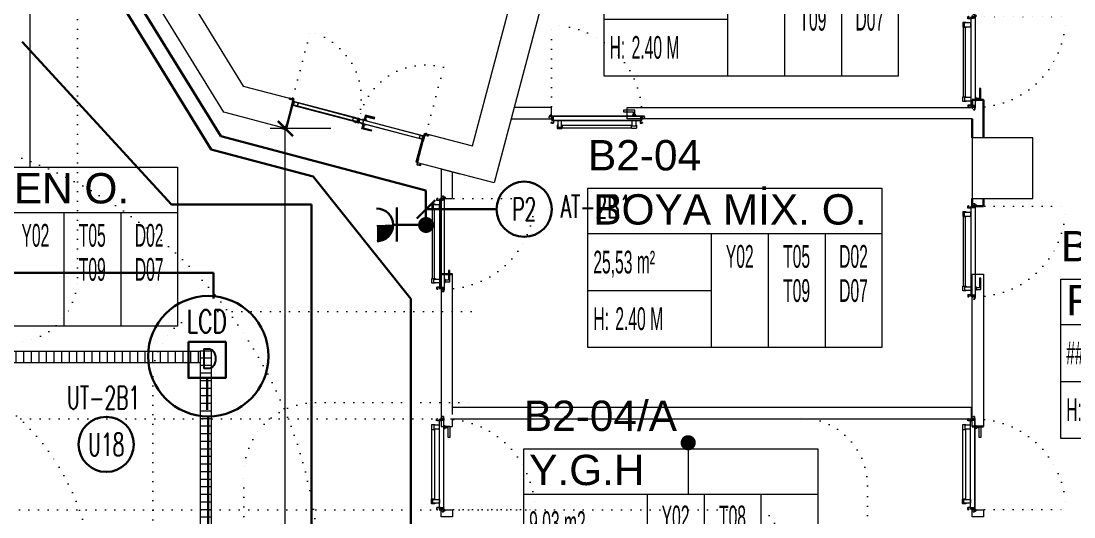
# Model space of a CAD drawing. Header units: metres. Extents: x -13194 to 152406, y -14653 to 29421.
# Drawn here: x 3106 to 4494, y 6470 to 7124 of the extents above; entities that cross this region are included whole.
import ezdxf
from ezdxf.enums import TextEntityAlignment as Align

# ---------------------------------------------------------------- set-up
doc = ezdxf.new("R2010")
doc.units = ezdxf.units.M
doc.header["$LTSCALE"] = 100
doc.header["$MEASUREMENT"] = 0
doc.linetypes.add('DOT2', pattern=[0.125, 0, -0.125])
doc.linetypes.add('HIDDEN', pattern=[0.375, 0.25, -0.125])
doc.layers.get('0').update_dxf_attribs({"color": 9, "lineweight": 9})
for name, color, linetype, lineweight in [('00', 9, 'Continuous', 9), ('01', 9, 'Continuous', 9), ('05S', 9, 'Continuous', 9), ('06B', 9, 'Continuous', 9), ('06C', 9, 'Continuous', 9), ('06D', 9, 'Continuous', 9), ('09', 9, 'Continuous', 9), ('10', 9, 'Continuous', 9), ('14', 9, 'Continuous', 9), ('20', 9, 'DOT2', 9), ('21_mahal200', 9, 'Continuous', 9), ('25', 9, 'Continuous', 9), ('E-DATA LCD EKRAN', 7, 'Continuous', 30), ('E-DATA PRİZİ (RJ45)', 7, 'Continuous', 30), ('E-ETANŞ PRİZ', 7, 'Continuous', 30), ('E-KABLO', 7, 'Continuous', 30), ('E-LINYE', 7, 'Continuous', 30), ('E-YAZI', 7, 'Continuous', 30)]:
    doc.layers.add(name, color=color, linetype=linetype, lineweight=lineweight)
doc.styles.add('Arial', font='arial.ttf', dxfattribs={"height": 2.5})
doc.styles.add('E-YAZI', font='txttw.shx')
doc.styles.add('MuuM_TEXT-STANDART', font='ARIALN.TTF')
doc.dimstyles.new('MuuM_DIM200', dxfattribs={"dimscale": 20, "dimtxt": 2, "dimasz": 1, "dimexe": 1, "dimexo": 1, "dimgap": 1, "dimtad": 1, "dimdec": 1, "dimrnd": 0.5, "dimdsep": 46, "dimtxsty": 'MuuM_TEXT-STANDART', "dimblk": 'ARCHTICK', "dimcen": 0, "dimdle": 0.15, "dimclrd": 256, "dimclre": 256, "dimclrt": 256, "dimadec": 0, "dimazin": 0, "dimtfac": 5, "dimtdec": 1, "dimtix": 1, "dimtmove": 2, "dimatfit": 3, "dimldrblk": 'DOT', "dimfxl": 3, "dimfxlon": 1, "dimtolj": 1, "dimlwd": -1, "dimlwe": -1, "dimarcsym": 0})

# ---------------------------------------------------------------- blocks, each defined once
blk = doc.blocks.new('100_ETANŞ PRİZ')
at = {"layer": 'E-ETANŞ PRİZ', "color": 4}
for p, q in [((0, 2.4), (0, 0)), ((-1.223, 2.136), (1.279, 2.136))]:
    blk.add_line(p, q, dxfattribs=at)
at = {"layer": 'E-ETANŞ PRİZ', "color": 4, "const_width": 1.2}
blk.add_lwpolyline([(0.01, 3, -0.414214), (-0.6, 3.59)], format="xyb", dxfattribs=at)
at = {"layer": 'E-ETANŞ PRİZ', "color": 4}
blk.add_arc((0, 3.6), 1.2, 180.75513, 0.75513, dxfattribs=at)
blk = doc.blocks.new('E-DATA LCD EKRAN')
at = {"layer": 'E-DATA PRİZİ (RJ45)', "color": 1}
blk.add_line((0, 0), (0, 42), dxfattribs=at)
blk.add_lwpolyline([(-24.6, 89.6), (24.6, 89.6), (24.6, 42), (-24.6, 42)], close=True, dxfattribs=at)
blk.add_circle((1.6, 70.7), 79.4, dxfattribs=at)
at = {"layer": 'E-DATA PRİZİ (RJ45)', "color": 1, "style": 'E-YAZI'}
blk.add_text('D', height=25.6, dxfattribs=at).set_placement((-8.8, 54.6))
at = {"layer": 'E-YAZI', "color": 1, "style": 'E-YAZI', "width": 0.7}
blk.add_text('LCD', height=30, dxfattribs=at).set_placement((-27, 101.6))
blk = doc.blocks.new('p-kolon_80x80')
blk.add_lwpolyline([(-40, -40), (40, -40), (40, 40), (-40, 40)], close=True)
blk = doc.blocks.new('2.bod.sitatik')
at = {"layer": '01'}
for points in [[(2911.6, -800.5), (3399.2, -1591.8), (3464.9, -1609), (3454.7, -1647.6), (3373.6, -1626.4), (2877.6, -821.5), (2911.6, -800.5)], [(3639.1, -1654.5), (3701.4, -1670.8), (3819, -1227.3), (3857.7, -1237.5), (3729.8, -1719.6), (3628.8, -1693.2)]]:
    blk.add_lwpolyline(points, close=True, dxfattribs=at)
blk.add_blockref('p-kolon_80x80', (4400, -1700), dxfattribs=at)
blk = doc.blocks.new('_ArchTick')
at = {"color": 0, "linetype": 'ByBlock', "const_width": 0.15}
blk.add_lwpolyline([(-0.5, -0.5), (0.5, 0.5)], dxfattribs=at)
blk = doc.blocks.new('*D441')
at = {"layer": '25', "transparency": 16777216}
for p, q in [((3454.6, -28498.8), (3454.6, -26325.7)), ((3514.6, -26328.7), (3434.6, -26328.7)), ((3514.6, -28495.8), (3434.6, -28495.8))]:
    blk.add_line(p, q, dxfattribs=at)
at = {"layer": '25', "transparency": 16777216, "xscale": 20, "yscale": 20, "zscale": 20}
for p, rotation in [((3454.6, -26328.7), 90), ((3454.6, -28495.8), 270)]:
    blk.add_blockref('_ArchTick', p, dxfattribs=dict(at, rotation=rotation))
at = {"layer": '25', "transparency": 16777216, "insert": (3414.2, -27412.2), "char_height": 40, "attachment_point": 5, "rotation": 90, "style": 'MuuM_TEXT-STANDART'}
blk.add_mtext('\\A1;2167', dxfattribs=at)
blk = doc.blocks.new('_Dot')
at = {"color": 0, "linetype": 'ByBlock', "lineweight": -2}
blk.add_line((-0.5, 0), (-1, 0), dxfattribs=at)
at = {"color": 0, "linetype": 'ByBlock', "const_width": 0.5}
blk.add_lwpolyline([(-0.25, 0, 1), (0.25, 0, 1)], format="xyb", close=True, dxfattribs=at)
blk = doc.blocks.new('prf-scr2')
at = {"linetype": 'DOT2', "ltscale": 10}
blk.add_line((0, 0.2), (0, -1.1), dxfattribs=at)
for p, q in [((-0.1, -0.2), (0.1, -0.3)), ((0.1, -0.2), (-0.1, -0.2)), ((0.1, -0.3), (-0.1, -0.3)), ((-0.1, -0.3), (0.1, -0.4)), ((0.1, -0.4), (-0.1, -0.4)), ((0.1, -0.5), (-0.1, -0.4)), ((-0.1, -0.4), (0.1, -0.4)), ((0.1, -0.6), (-0.1, -0.5)), ((-0.1, -0.5), (0.1, -0.5)), ((-0.1, -0.6), (0.1, -0.7)), ((0.1, -0.6), (-0.1, -0.6)), ((-0.1, -0.6), (0.1, -0.6)), ((-0.1, -0.7), (0.1, -0.8)), ((0.1, -0.7), (-0.1, -0.7)), ((-0.1, -0.8), (0.1, -0.8)), ((0.1, -0.8), (-0.1, -0.8)), ((0.1, -0.2), (0, -0.1)), ((0, -0.2), (0.1, -0.2))]:
    blk.add_line(p, q)
blk.add_lwpolyline([(0.2, 0), (-0.2, 0), (-0.2, 0), (-0.1, -0.1), (0.1, -0.1), (0.2, 0), (0.2, 0)], close=True)
for points in [[(0.2, 0), (-0.2, 0)], [(-0.1, -0.1), (-0.1, -0.2), (-0.1, -0.2), (-0.1, -0.2), (-0.1, -0.2), (-0.1, -0.3), (-0.1, -0.3), (-0.1, -0.3), (-0.1, -0.3), (-0.1, -0.4), (-0.1, -0.4), (-0.1, -0.4), (-0.1, -0.4), (-0.1, -0.4), (-0.1, -0.5), (-0.1, -0.5), (-0.1, -0.5), (-0.1, -0.5), (-0.1, -0.5), (-0.1, -0.5), (-0.1, -0.6), (-0.1, -0.6), (-0.1, -0.6), (-0.1, -0.6), (-0.1, -0.6), (-0.1, -0.7), (-0.1, -0.7), (-0.1, -0.7), (-0.1, -0.7), (-0.1, -0.7), (-0.1, -0.8), (-0.1, -0.8), (-0.1, -0.8), (-0.1, -0.8), (0, -0.9), (0, -0.9), (0, -0.9), (0.1, -0.8), (0.1, -0.8), (0.1, -0.7), (0.1, -0.7), (0.1, -0.7), (0.1, -0.7), (0.1, -0.7), (0.1, -0.7), (0.1, -0.6), (0.1, -0.6), (0.1, -0.6), (0.1, -0.6), (0.1, -0.6), (0.1, -0.5), (0.1, -0.5), (0.1, -0.5), (0.1, -0.5), (0.1, -0.4), (0.1, -0.4), (0.1, -0.4), (0.1, -0.4), (0.1, -0.4), (0.1, -0.3), (0.1, -0.3), (0.1, -0.3), (0.1, -0.3), (0.1, -0.3), (0.1, -0.3), (0.1, -0.2), (0.1, -0.2), (0.1, -0.2), (0.1, -0.2), (0.1, -0.2), (0.1, -0.1)]]:
    blk.add_lwpolyline(points)
blk = doc.blocks.new('gr-p-barel kilitli kapı kolu')
at = {"layer": '05S'}
h = blk.add_hatch(color=256, dxfattribs=at)
h.paths.add_polyline_path([(1.3, 0.8), (-1.3, 0.8), (-1.3, 0.7), (1.3, 0.7)])
h.paths.add_polyline_path([(2.75, 0.7), (-2.75, 0.7), (-2.75, 0), (2.75, 0)])
h.paths.add_polyline_path([(-11.7, 4.9), (-11.7, 6.7), (0.9, 6.7), (0.9, 0.8), (-0.9, 0.8), (-0.9, 4.9)])
at = {"flags": 128}
for points in [[(-0.9, 0.8), (-0.9, 4.9), (-11.7, 4.9), (-11.7, 6.7), (0.9, 6.7), (0.9, 0.8)], [(-0.8, 5), (0.8, 6.6)]]:
    blk.add_lwpolyline(points, dxfattribs=at)
blk.add_lwpolyline([(-2.75, 0), (-2.75, 0.7), (2.75, 0.7), (2.75, 0)])
blk.add_lwpolyline([(-1.3, 0.7), (1.3, 0.7), (1.3, 0.8), (-1.3, 0.8)], close=True)
blk = doc.blocks.new('p-de-03')
at = {"layer": '06C'}
blk.add_lwpolyline([(-81.1, 54.9, -1), (-81.3, 54.2), (-83.3, 54.7), (-83.1, 55.5), (-81, 54.9)], format="xyb", dxfattribs=at)
blk.add_arc((-81.2, 54.6), 0.5, 218.2725, 112.0123, dxfattribs=at)
at = {"layer": '10'}
for points in [[(-173.4, 47.7, 0.414214), (-173.1, 47.4), (-172.2, 47.1, 0.414214), (-171.8, 47.3), (-164.1, 76.4, 0.414214), (-164.3, 76.8, 0.414214), (-164.7, 76.6), (-164.9, 75.7), (-165.9, 76), (-163.6, 84.7, 0.414214), (-163.8, 85), (-168, 86.2, 0.414214), (-168.4, 86), (-168.6, 85.1, 0.414214), (-168.4, 84.7), (-167.3, 84.4), (-167.3, 84.6), (-168.4, 84.9, -0.414214), (-168.4, 85), (-168.2, 85.9, -0.414214), (-168.1, 86), (-163.8, 84.8, -0.414214), (-163.8, 84.7), (-166.1, 75.8), (-164.8, 75.5), (-164.5, 76.5, -0.414214), (-164.4, 76.6, -0.414214), (-164.3, 76.5), (-172, 47.4, -0.414214), (-172.1, 47.3), (-173.1, 47.6, -0.414214), (-173.2, 47.7), (-172.9, 48.6), (-173.1, 48.6)], [(-163.9, 85.6), (-162.7, 84.6), (-163.5, 81.9), (-163.3, 81.8), (-162.5, 84.7), (-163.8, 85.7, 14.796002)], [(-178.7, 46.2, 0.414214), (-178.7, 46.1), (-174.4, 44.9, 0.414214), (-174.3, 45), (-172.4, 52.1), (-172.2, 52), (-174.1, 44.9, -0.414214), (-174.5, 44.7), (-178.7, 45.9, -0.414214), (-178.9, 46.2), (-178.7, 47.1, -0.414214), (-178.3, 47.3), (-177.3, 47), (-177.3, 46.8), (-178.4, 47.1, 0.414214), (-178.5, 47)], [(0.2, 1.7, -0.414214), (-0.1, 1.5), (-1.1, 1.7, -0.414214), (-1.3, 2.1), (6.4, 31.2, -0.414214), (6.8, 31.4, -0.414214), (7, 31), (6.8, 30.2), (7.7, 29.9), (10, 38.6, -0.414214), (10.4, 38.8), (14.7, 37.7, -0.414214), (14.9, 37.3), (14.6, 36.5, -0.414214), (14.3, 36.3), (13.2, 36.5), (13.3, 36.7), (14.3, 36.4, 0.414214), (14.4, 36.5), (14.7, 37.4, 0.414214), (14.6, 37.5), (10.4, 38.6, 0.414214), (10.2, 38.6), (7.9, 29.7), (6.5, 30), (6.8, 31.1, 0.414214), (6.7, 31.2, 0.414214), (6.6, 31.1), (-1.1, 2.1, 0.414214), (-1, 1.9), (-0.1, 1.7, 0.414214), (0, 1.7), (0.3, 2.6), (0.5, 2.6)], [(10.8, 39.3), (9.3, 39), (8.6, 36.2), (8.4, 36.3), (9.1, 39.2), (10.7, 39.4, -14.796002)], [(4.1, -2.3, -0.414214), (4, -2.4), (-0.2, -1.3, -0.414214), (-0.3, -1.2), (1.6, 5.9), (1.4, 5.9), (-0.5, -1.1, 0.414214), (-0.3, -1.5), (4, -2.6, 0.414214), (4.3, -2.4), (4.6, -1.5, 0.414214), (4.3, -1.2), (3.3, -0.9), (3.2, -1.1), (4.3, -1.3, -0.414214), (4.4, -1.5)]]:
    blk.add_lwpolyline(points, format="xyb", close=True, dxfattribs=at)
for points in [[(-78.4, 57.8), (-78.9, 55.9), (-78.6, 55.8), (-78.9, 54.8), (-164.1, 77.4), (-163.9, 78.4), (-163.6, 78.3), (-163.1, 80.2), (-163.4, 80.3), (-163.8, 78.7), (-164.1, 78.8), (-164.5, 77.2), (-78.7, 54.4), (-78.3, 56), (-78.5, 56.1), (-78.1, 57.7)], [(-78.9, 55.9), (-78.4, 57.8), (-77.8, 57.6), (-77.4, 59.2), (-163.2, 82), (-163.7, 80.4), (-163.1, 80.2), (-163.6, 78.3), (-163.3, 78.2), (-162.7, 80.5), (-163.3, 80.6), (-163, 81.6), (-77.8, 59), (-78, 58), (-78.6, 58.2), (-79.2, 55.9), (-78.9, 55.9)], [(-76.8, 57.4), (-77.3, 55.4), (-77.6, 55.5), (-77.8, 54.5), (6.9, 32), (7.2, 33), (6.9, 33.1), (7.4, 35), (7.7, 34.9), (7.3, 33.3), (7.6, 33.2), (7.1, 31.6), (-78.2, 54.3), (-77.8, 55.9), (-77.5, 55.8), (-77.1, 57.4)], [(-77.3, 55.4), (-76.8, 57.4), (-77.3, 57.5), (-76.9, 59.1), (8.4, 36.5), (8, 34.9), (7.4, 35), (6.9, 33.1), (6.6, 33.2), (7.2, 35.4), (7.8, 35.2), (8.1, 36.2), (-76.7, 58.7), (-77, 57.7), (-76.4, 57.6), (-77, 55.3), (-77.3, 55.4)]]:
    blk.add_lwpolyline(points, dxfattribs=at)
for points in [[(-163.5, 77.4), (-157.7, 75.9), (-156.7, 79.7), (-162.5, 81.3)], [(-163.1, 77.6), (-157.9, 76.2), (-157.1, 79.5), (-162.3, 80.9)], [(-79.4, 55.1), (-85.2, 56.6), (-84.2, 60.5), (-78.4, 59)], [(-79.6, 55.5), (-84.9, 56.9), (-84, 60.1), (-78.8, 58.8)], [(-77.9, 60), (-76.1, 59.5), (-76.2, 59.1), (-78, 59.6), (-78.6, 59.7), (-78.5, 60.2)], [(-77.2, 54.5), (-71.4, 53), (-70.4, 56.8), (-76.2, 58.4)], [(-76.8, 54.7), (-71.6, 53.3), (-70.7, 56.6), (-76, 58)], [(-77.7, 53.5), (-79.5, 53.9), (-79.4, 54.4), (-77, 53.8), (-77, 53.8), (-77.1, 53.3)], [(6.4, 32.3), (2.5, 33.4), (3.6, 37.2), (7.4, 36.2)], [(6.2, 32.7), (2.9, 33.6), (3.8, 36.9), (7.1, 36)]]:
    blk.add_lwpolyline(points, close=True, dxfattribs=at)
for centre in [(-164.3, 86.2), (11.5, 39.6)]:
    blk.add_circle(centre, 0.55, dxfattribs=at)
at = {"layer": '20'}
for p, q in [((-164.3, 86.2), (-141.1, 173.7)), ((11.5, 39.6), (34.7, 127.1))]:
    blk.add_line(p, q, dxfattribs=at)
at = {"layer": '20', "linetype": 'HIDDEN'}
for points in [[(-163.9, 84.9), (-164.3, 83.6), (-165.7, 84), (-165.4, 85.3)], [(-163.9, 85.6), (-164.4, 83.9), (-165.5, 84.1), (-165, 85.9)], [(10.5, 38.6), (10.1, 37.4), (11.6, 37), (11.9, 38.2)], [(10.8, 39.2), (10.4, 37.5), (11.4, 37.2), (11.9, 38.9)]]:
    blk.add_lwpolyline(points, dxfattribs=at)
at = {"layer": '20'}
for centre, start, end in [((-164.3, 86.2), 342.7367, 75.1424), ((11.5, 39.6), 75.1424, 167.5481)]:
    blk.add_arc(centre, 90.5, start, end, dxfattribs=at)
at = {"layer": '06B', "extrusion": (0, 0, -1), "zscale": -1, "rotation": 14.85758928589446}
blk.add_blockref('gr-p-barel kilitli kapı kolu', (69.2, 57.1), dxfattribs=at)
at = {"layer": '06B', "rotation": 165.1424107141055}
blk.add_blockref('gr-p-barel kilitli kapı kolu', (-70.5, 52.2), dxfattribs=at)
at = {"layer": '10', "rotation": 75.14241071410555}
for p in [(-163.6, 79.5), (-77.3, 56.6)]:
    blk.add_blockref('prf-scr2', p, dxfattribs=at)
at = {"layer": '10', "extrusion": (0, 0, -1), "zscale": -1, "rotation": 104.8575892858944}
for p in [(78.3, 56.9), (-7.5, 34.1)]:
    blk.add_blockref('prf-scr2', p, dxfattribs=at)
blk = doc.blocks.new('p-ızgara')
at = {"layer": '06D'}
h = blk.add_hatch(dxfattribs=at)
h.set_pattern_fill('_USER', color=252, scale=10, angle=90, style=0, pattern_type=0)
h.set_pattern_definition([(90, (-7e-12, -8630), (-10, 6e-16), [])])
h.paths.add_polyline_path([(1257.5, -1941.6), (3342.5, -1941.6), (3342.5, -1956.6), (1257.5, -1956.6)])
h = blk.add_hatch(dxfattribs=at)
h.set_pattern_fill('_USER', color=252, scale=10, angle=180, style=0, pattern_type=0)
h.set_pattern_definition([(180, (11.635, -8630), (-1e-15, -10), [])])
h.paths.add_polyline_path([(3342.5, -1941.6), (3342.5, -3444), (3357.5, -3444), (3357.5, -1941.6)])
for points in [[(1257.5, -1941.6), (3342.5, -1941.6), (3342.5, -1956.6), (1257.5, -1956.6)], [(3342.5, -1941.6), (3342.5, -3444), (3357.5, -3444), (3357.5, -1941.6)]]:
    blk.add_lwpolyline(points, close=True, dxfattribs=at)
blk = doc.blocks.new('*U19')
at = {"ltscale": 15}
for p, q in [((-25, 1), (-26, 0)), ((-25, -1), (-26, 0)), ((-23, 1), (-25, 1)), ((-23, 1), (-23, -2)), ((-21, -3), (-18, 3)), ((-21, -3), (-18, 3)), ((-20, -3), (-17, 3)), ((-20, -3), (-16, 3)), ((-18, -3), (-15, 3)), ((-18, -3), (-15, 3)), ((-18, 1), (-18, 2)), ((-17, -3), (-14, 3)), ((-17, -3), (-13, 3)), ((-17, 1), (-17, 2)), ((-15, -3), (-12, 3)), ((-15, -3), (-12, 3)), ((-15, 1), (-15, 2)), ((-14, -3), (-11, 3)), ((-14, -3), (-10, 3)), ((-14, 1), (-14, 2)), ((-12, -3), (-9, 3)), ((-12, -3), (-9, 3)), ((-12, 1), (-12, 2)), ((-11, -3), (-8, 3)), ((-11, -3), (-7, 3)), ((-11, 1), (-11, 2)), ((-9, -3), (-6, 3)), ((-9, -3), (-6, 3)), ((-9, 1), (-9, 2)), ((-8, -3), (-4, 3)), ((-8, -3), (-5, 3)), ((-8, 1), (-8, 2)), ((-6, -3), (-3, 3)), ((-6, -3), (-3, 3)), ((-6, 1), (-6, 2)), ((-5, -3), (-1, 3)), ((-5, -3), (-2, 3)), ((-5, 1), (-5, 2)), ((-3, 1), (-3, 2)), ((0, 4), (-2, 1)), ((-2, 1), (-2, 2)), ((0, 0), (-1, 0)), ((-25, -1), (-23, -2)), ((-9, -2), (-23, -2)), ((-21, -3), (-21, -2)), ((-20, -3), (-19, -2)), ((-20, -2), (-19, -2)), ((-19, -2), (-18, -2)), ((-18, -3), (-18, -2)), ((-17, -3), (-16, -2)), ((-17, -2), (-16, -2)), ((-16, -2), (-15, -2)), ((-15, -3), (-15, -2)), ((-14, -3), (-13, -2)), ((-14, -2), (-13, -2)), ((-13, -2), (-12, -2)), ((-12, -3), (-12, -2)), ((-11, -3), (-10, -2)), ((-11, -2), (-10, -2)), ((-10, -2), (-9, -2)), ((-9, -3), (-9, -2)), ((-8, -2), (-7, -2)), ((-8, -3), (-7, -2)), ((-7, -2), (-6, -2)), ((-6, -3), (-6, -2)), ((-5, -2), (-4, -2)), ((-5, -3), (-4, -2)), ((-4, -2), (-2, -2)), ((0, -4), (-2, -2)), ((0, 0), (-1, 0))]:
    blk.add_line(p, q, dxfattribs=at)
for p, q in [((-7, 1), (-23, 1)), ((-17, 1), (-19, 1)), ((-16, 1), (-17, 1)), ((-14, 1), (-16, 1)), ((-13, 1), (-14, 1)), ((-11, 1), (-13, 1)), ((-10, 1), (-11, 1)), ((-8, 1), (-10, 1)), ((-7, 1), (-8, 1)), ((-5, 1), (-7, 1)), ((-4, 1), (-5, 1)), ((-2, 1), (-4, 1)), ((-2, 1), (-2, 1)), ((0, 0), (0, 4)), ((-2, -2), (-2, -2)), ((0, 0), (0, -4))]:
    blk.add_line(p, q)
for centre, radius, start, end in [((-26, 4), 3.92, 274.361, 322.1025), ((-26, -4), 3.92, 37.8975, 85.639), ((-18, 3), 0.0971, 330.3204, 150.3204), ((-17, 3), 0.0971, 330.3204, 150.3204), ((-15, 3), 0.0971, 330.3204, 150.3204), ((-14, 3), 0.0971, 330.3204, 150.3204), ((-12, 3), 0.0971, 330.3204, 150.3204), ((-11, 3), 0.0971, 330.3204, 150.3204), ((-9, 3), 0.0971, 330.3204, 150.3204), ((-8, 3), 0.0971, 330.3204, 150.3204), ((-6, 3), 0.0971, 330.3204, 150.3204), ((-5, 3), 0.0971, 330.3204, 150.3204), ((-3, 3), 0.0971, 330.3204, 150.3204), ((-2, 3), 0.0971, 330.3204, 150.3204), ((-1, 0), 0.486, 90, 270), ((0, 4), 0.25, 0, 150.0864), ((-21, -3), 0.0971, 150.3204, 330.3204), ((-20, -3), 0.0971, 150.3204, 330.3204), ((-18, -3), 0.0971, 150.3204, 330.3204), ((-17, -3), 0.0971, 150.3204, 330.3204), ((-15, -3), 0.0971, 150.3204, 330.3204), ((-14, -3), 0.0971, 150.3204, 330.3204), ((-12, -3), 0.0971, 150.3204, 330.3204), ((-11, -3), 0.0971, 150.3204, 330.3204), ((-9, -3), 0.0971, 150.3204, 330.3204), ((-8, -3), 0.0971, 150.3204, 330.3204), ((-6, -3), 0.0971, 150.3204, 330.3204), ((-5, -3), 0.0971, 150.3204, 330.3204), ((0, -4), 0.25, 209.9136, 0)]:
    blk.add_arc(centre, radius, start, end, dxfattribs=at)
blk = doc.blocks.new('conta')
at = {"ltscale": 10}
for p, q in [((-2649.9, 5345.5), (-2649.8, 5345.6)), ((-2649.9, 5344.5), (-2649.8, 5344.3)), ((-2649.8, 5344.3), (-2649.7, 5344.3)), ((-2649.7, 5345.4), (-2649.3, 5345.4)), ((-2649.2, 5345.4), (-2649.1, 5345.5)), ((-2649, 5344), (-2648.8, 5343.8)), ((-2648.9, 5344.1), (-2648.7, 5343.9)), ((-2648.8, 5345.1), (-2648.6, 5345.3)), ((-2648.8, 5344.9), (-2648.6, 5345.2)), ((-2648.7, 5343.8), (-2648.7, 5343.8)), ((-2648.6, 5345.3), (-2648.6, 5345.3))]:
    blk.add_line(p, q, dxfattribs=at)
for centre, radius, start, end in [((-2649.8, 5345.5), 0.05, 140.6345, 188.9372), ((-2653, 5345), 3.19, 350.4674, 8.9372), ((-2649.9, 5344.5), 0.02, 170.4674, 213.7451), ((-2649.7, 5345.6), 0.0696, 22.2428, 159.258), ((-2650.9, 5345), 1.24, 340.3382, 16.7772), ((-2649.7, 5344.6), 0.03, 160.3382, 273.2666), ((-2649.7, 5345.4), 0.03, 90, 196.7772), ((-2649.6, 5341.5), 3.01, 80.4362, 93.2666), ((-2649.3, 5345.5), 0.05, 270, 303.0062), ((-2649.2, 5344.1), 0.231, 353.9571, 81.9004), ((-2649.1, 5345.5), 0.03, 4.7972, 123.0062), ((-2649.1, 5344.5), 0.03, 260.4362, 338.7066), ((-2651.2, 5344.8), 2.33, 7.5897, 18.7951), ((-2649, 5345.6), 0.05, 18.7951, 42.1429), ((-2650.2, 5345), 1.27, 338.7066, 23.0418), ((-2648.9, 5344.1), 0.1, 173.9571, 217.2653), ((-2648.8, 5345.1), 0.05, 187.5897, 322.7347), ((-2658.2, 5345.2), 9.36, 353.6857, 357.8537), ((-2648.8, 5344.2), 0.1, 173.6857, 217.2653), ((-2648.8, 5344.8), 0.05, 142.7347, 180.2669), ((-2648.7, 5343.8), 0.05, 217.2653, 307.2653), ((-2648.7, 5343.8), 0.05, 307.2653, 37.2653), ((-2648.6, 5345.3), 0.05, 52.7347, 142.7347), ((-2648.6, 5345.3), 0.05, 322.7347, 52.7347)]:
    blk.add_arc(centre, radius, start, end, dxfattribs=at)
for points, knots in [([(-2649, 5345.6), (-2649, 5345.6), (-2649.1, 5345.7), (-2649.2, 5345.4), (-2649.3, 5345.7), (-2649.4, 5345.5), (-2649.5, 5345.7), (-2649.6, 5345.5), (-2649.7, 5345.6), (-2649.7, 5345.6)], [0.0086373, 0.0086373, 0.0086373, 0.0086373, 0.1097304, 0.3133405, 0.4430081, 0.5658764, 0.7165186, 0.8527974, 0.9648495, 0.9648495, 0.9648495, 0.9648495]), ([(-2649.7, 5344.3), (-2649.7, 5344.3), (-2649.7, 5344.5), (-2649.6, 5344.3), (-2649.3, 5344.4), (-2649.2, 5344.4), (-2649.2, 5344.4)], [0, 0, 0, 0, 0.1008757, 0.3841126, 0.5436166, 0.6906785, 0.6906785, 0.6906785, 0.6906785])]:
    blk.add_open_spline(points, degree=3, knots=knots, dxfattribs=at)
blk = doc.blocks.new('p-yn_sackasa')
at = {"layer": '10', "linetype": 'Continuous'}
for p, q in [((-2.2, 0), (-2.2, -0.2)), ((0, 6.9), (0, 6.2)), ((0, 6.2), (0, 6.9)), ((0.1, 6.9), (0.1, 6.2)), ((0.2, 6.9), (0.2, 6.2)), ((2.7, 7.2), (0.3, 7.2)), ((2.7, 7.2), (0.3, 7.2)), ((2.7, 7), (0.3, 7)), ((0.3, 7), (2.7, 7)), ((0.3, 6.1), (0.8, 6.1)), ((0.7, 6), (0.3, 6)), ((0.3, 5.9), (0.7, 5.9)), ((0.8, 5.9), (0.3, 5.9)), ((0.7, 5.9), (0.7, 6)), ((0.7, -0.7), (0.7, 2.3)), ((0.7, -0.7), (0.7, 2.3)), ((0.8, 5.9), (0.8, 6.1)), ((0.8, -0.7), (0.8, 2.3)), ((0.8, -0.7), (0.8, 2.3)), ((0.9, 2.3), (1, 2.3)), ((0.9, 2.3), (0.9, 2.3)), ((1, 2.5), (1, 2.4)), ((1, 2.5), (1, 2.5)), ((1.1, 2.5), (1.1, 3.7)), ((1.1, 2.5), (1.1, 3.7)), ((1.3, 3.7), (1.3, 2.5)), ((1.3, 2.5), (1.3, 3.7)), ((2.5, 4), (1.4, 4)), ((1.4, 4), (2.5, 4)), ((1.4, 3.8), (2.5, 3.8)), ((2.5, 3.8), (1.4, 3.8)), ((2.5, 3.4), (2.6, 3.7)), ((2.6, 3.7), (2.5, 3.4)), ((2.7, 3.6), (2.6, 3.3)), ((2.7, 3.6), (2.6, 3.3)), ((2.8, 3.3), (2.8, 6.9)), ((2.8, 3.3), (2.8, 6.9)), ((2.9, 3.3), (2.9, 6.9)), ((2.9, 3.3), (2.9, 6.9)), ((-2.9, -1.7), (-2.9, -0.3)), ((-2.9, -0.3), (-2.9, -1.7)), ((-2.8, -0.3), (-2.8, -1.7)), ((-2.8, -0.3), (-2.8, -1.7)), ((-2.2, 0), (-2.7, 0)), ((-2.2, 0), (-2.7, 0)), ((-2.2, -0.1), (-2.7, -0.1)), ((-2.2, -0.2), (-2.7, -0.2)), ((1, -1.8), (-2.7, -1.8)), ((1, -1.9), (-2.7, -1.9)), ((-2.7, -2), (1, -2)), ((1, -2), (-2.7, -2)), ((-2.2, -0.1), (-2.2, 0)), ((0.9, -0.8), (1, -0.8)), ((0.9, -0.8), (0.9, -0.8)), ((1, -0.9), (1, -0.9)), ((1, -0.9), (1, -0.9)), ((1.1, -1), (1.1, -1.7)), ((1.1, -1), (1.1, -1.7)), ((1.3, -1), (1.3, -1.7)), ((1.3, -1), (1.3, -1.7))]:
    blk.add_line(p, q, dxfattribs=at)
for points in [[(0.1, 2.1), (0.7, 2.1), (0.7, -0.5), (0.1, -0.5)], [(0.1, 2.1), (0.4, 2.1), (0.4, -0.5), (0.1, -0.5)]]:
    blk.add_lwpolyline(points, close=True, dxfattribs=at)
for centre, radius, start, end in [((0.3, 6.9), 0.249, 90, 180), ((0.3, 6.9), 0.261, 90, 180), ((0.3, 6.2), 0.249, 181.345, 271.3502), ((0.3, 6.2), 0.261, 180, 270), ((0.3, 6.9), 0.122, 90, 180), ((0.3, 6.2), 0.122, 180, 270), ((0.3, 6.9), 0.11, 90, 180), ((0.3, 6.2), 0.11, 180, 270), ((0.9, 2.3), 0.206, 63.2169, 180), ((0.9, 2.3), 0.219, 63.2153, 180), ((0.9, 2.3), 0.0801, 63.215, 180), ((0.9, 2.3), 0.0674, 63.2144, 180), ((1, 2.5), 0.219, 243.2148, 0), ((1, 2.5), 0.0801, 243.2203, 0), ((1, 2.5), 0.206, 243.2197, 0), ((1, 2.5), 0.0674, 243.2129, 0), ((1.4, 3.7), 0.24, 90, 180), ((1.4, 3.7), 0.253, 90, 180), ((1.4, 3.7), 0.114, 90, 180), ((1.4, 3.7), 0.101, 90, 180), ((2.5, 3.7), 0.249, 342.8613, 90), ((2.5, 3.7), 0.261, 342.8602, 90), ((2.5, 3.7), 0.122, 342.8607, 90), ((2.5, 3.7), 0.11, 342.8621, 90), ((2.7, 3.3), 0.232, 162.8601, 0), ((2.7, 3.3), 0.219, 162.8613, 0), ((2.7, 3.3), 0.0927, 162.8605, 0), ((2.7, 3.3), 0.0801, 162.8624, 0), ((2.7, 6.9), 0.249, 0, 90), ((2.7, 6.9), 0.261, 0, 90), ((2.7, 6.9), 0.122, 0, 90), ((2.7, 6.9), 0.11, 0, 90), ((-2.7, -0.3), 0.24, 90, 180), ((-2.7, -0.3), 0.253, 90, 180), ((-2.7, -1.7), 0.24, 180, 270), ((-2.7, -1.7), 0.253, 180, 270), ((-2.7, -0.3), 0.114, 90, 180), ((-2.7, -0.3), 0.101, 90, 180), ((-2.7, -1.7), 0.114, 180, 270), ((-2.7, -1.7), 0.101, 180, 270), ((0.9, -0.7), 0.206, 180, 296.7851), ((0.9, -0.7), 0.219, 180, 296.785), ((0.9, -0.7), 0.0674, 180, 180.5245), ((0.9, -0.7), 0.0801, 180, 296.785), ((0.9, -0.7), 0.0674, 180, 296.7871), ((1, -1), 0.219, 0, 116.7854), ((1, -1), 0.206, 0, 116.7836), ((1, -1), 0.0801, 0, 116.7811), ((1, -1), 0.0674, 0, 116.7871), ((1, -1.7), 0.114, 270, 0), ((1, -1.7), 0.24, 270, 0), ((1, -1.7), 0.101, 270, 0), ((1, -1.7), 0.253, 270, 0)]:
    blk.add_arc(centre, radius, start, end, dxfattribs=at)
at = {"layer": '10', "xscale": 0.0842696629213483, "yscale": 0.0842696629213483, "zscale": 0.0842696629213483}
blk.add_blockref('*U19', (1, 1.3), dxfattribs=at)
at = {"layer": '14', "xscale": -0.7887640449438696, "yscale": 0.7887640449438696, "zscale": 0.7887640449438204, "rotation": 90}
blk.add_blockref('conta', (4217.8, -2086.4), dxfattribs=at)
blk = doc.blocks.new('*U403')
at = {"layer": '06D'}
for points in [[(110.1, 4.8), (110.1, 11), (95.1, 11), (95.1, 9.1), (107.9, 9.1), (107.9, 9.1), (107.9, 4.8), (110.1, 4.8)], [(111.2, 3.5), (111.2, 4.8), (106.8, 4.8), (106.8, 3.5), (111.2, 3.5)]]:
    blk.add_lwpolyline(points, dxfattribs=at)
for points in [[(8.5, -8.6), (7.9, -8.6), (7.9, -12.6, 0.414214), (8.2, -13), (13.7, -13, 0.414214), (14.1, -12.6), (14.1, -8.6), (13.5, -8.6)], [(111.5, -8.6), (112.1, -8.6), (112.1, -12.6, -0.414214), (111.7, -13), (106.2, -13, -0.414214), (105.9, -12.6), (105.9, -8.6), (106.5, -8.6)]]:
    blk.add_lwpolyline(points, format="xyb", dxfattribs=at)
for points in [[(8.5, -11.1), (13.5, -11.1), (13.5, -2.5), (8.5, -2.5)], [(14.1, -12.4), (105.9, -12.4), (105.9, -9.2), (14.1, -9.2)], [(111.5, -10), (106.5, -10), (106.5, -2.5), (111.5, -2.5)]]:
    blk.add_lwpolyline(points, close=True, dxfattribs=at)
at = {"layer": '10', "ltscale": 10}
for p, q in [((-1.6, 3.7), (-1.7, 3.6)), ((-1.6, 3.7), (-1.7, 3.6)), ((-1.2, 3.1), (-1.2, 3.2)), ((-1.2, 3.1), (-1.2, 3.2)), ((-1.2, 3.1), (-1.1, 3.1)), ((-1.2, 3.1), (-1.1, 3.1)), ((-1.1, 3), (-1.1, 3.4)), ((-1.1, 3), (-1.1, 3.4)), ((-0.8, 3), (-0.8, 3.4)), ((-0.8, 3), (-0.8, 3.4)), ((0.3, 3.4), (0.3, 3.3)), ((0.4, 3.5), (119.6, 3.5)), ((0.4, 3.4), (0.4, 3.3)), ((0.4, 3.2), (2.2, 3.2)), ((0.5, 3.4), (119.5, 3.4)), ((0.5, 3.3), (2.3, 3.3)), ((1, 0), (2, 0.7)), ((2, 1.1), (2, 0.7)), ((2.3, 1.1), (2, 1.1)), ((2, 0.7), (2, -0.8)), ((2.3, 3.1), (2.3, -2.4)), ((2.3, 0.7), (2.3, 1.1)), ((2.3, -0.8), (2.3, 0.7)), ((2.4, 3.2), (2.4, -2.3)), ((117.5, 3.2), (117.5, -2.3)), ((119.5, 3.3), (117.6, 3.3)), ((119.6, 3.2), (117.7, 3.2)), ((117.7, 3.1), (117.7, -2.4)), ((117.7, 1.1), (117.7, -0.4)), ((118, 1.1), (117.7, 1.1)), ((117.7, 1.1), (117.7, -0.4)), ((118, 1.1), (117.7, 1.1)), ((118, -0.4), (118, 1.1)), ((118, -0.4), (118, 1.1)), ((118, 0.9), (119, 0.9)), ((118, 0.9), (119, 0.9)), ((118, 0.7), (119, 0.7)), ((118, 0.7), (119, 0.7)), ((119, 0.3), (118, -0.4)), ((119, 0.3), (118, -0.4)), ((119.5, 3.4), (119.5, 3.3)), ((119.7, 3.4), (119.7, 3.3)), ((2, -0.4), (1, -0.4)), ((2, -0.6), (1, -0.6)), ((2, -0.8), (2.3, -0.8)), ((2.4, -2.5), (117.6, -2.5)), ((2.5, -2.3), (117.5, -2.3)), ((117.7, -0.4), (117.7, -0.8)), ((117.7, -0.4), (117.7, -0.8)), ((117.7, -0.8), (118, -0.8)), ((117.7, -0.8), (118, -0.8)), ((118, -0.8), (118, -0.4)), ((118, -0.8), (118, -0.4))]:
    blk.add_line(p, q, dxfattribs=at)
blk.add_circle((-0.9, 4.2), 0.843, dxfattribs=at)
blk.add_circle((-0.9, 4.2), 0.843, dxfattribs=at)
for centre, radius, start, end in [((-0.9, 4.2), 1.01, 219.4092, 254.2861), ((-0.9, 4.2), 1.01, 219.4092, 254.2861), ((-0.4, 3.2), 0.428, 156.352, 217.621), ((-0.4, 3.2), 0.428, 156.352, 217.621), ((-0.4, 3.2), 0.302, 105.5524, 240.0315), ((-0.4, 3.2), 0.302, 105.5524, 240.0315), ((0.4, 3.4), 0.1, 90, 180), ((0.4, 3.3), 0.1, 180, 270), ((0.5, 3.4), 0.005, 90, 180), ((0.5, 3.3), 0.005, 180, 270), ((2.2, 3.1), 0.05, 0, 90), ((2.3, 3.2), 0.1, 0, 90), ((117.6, 3.2), 0.1, 90, 180), ((117.7, 3.1), 0.05, 90, 180), ((119.5, 3.4), 0.005, 0, 90), ((119.5, 3.3), 0.005, 270, 0), ((119.6, 3.4), 0.1, 0, 90), ((119.6, 3.3), 0.1, 270, 0), ((2.4, -2.4), 0.1, 180, 270), ((2.5, -2.3), 0.05, 180, 270), ((117.6, -2.3), 0.141, 284.9271, 345.0729)]:
    blk.add_arc(centre, radius, start, end, dxfattribs=at)
at = {"layer": '20'}
blk.add_lwpolyline([(0.3, 3.4), (0.3, 122.8, -0.414214), (119.7, 3.4, 1)], format="xyb", dxfattribs=at)
at = {"xscale": -1, "rotation": 180}
blk.add_blockref('p-yn_sackasa', (0, 1), dxfattribs=at)
at = {"rotation": 180}
blk.add_blockref('p-yn_sackasa', (120, 1), dxfattribs=at)
blk = doc.blocks.new('0_roomno2')
blk.add_lwpolyline([(19.375, -10.5), (0, -10.5), (0, 0), (19.375, 0)], close=True)
for points in [[(0, -3), (19.375, -3)], [(8.125, -3), (8.125, -10.5)], [(11.875, -3), (11.875, -10.5)], [(15.625, -3), (15.625, -10.5)], [(0, -6.75), (8.125, -6.75)]]:
    blk.add_lwpolyline(points)
at = {"style": 'MuuM_TEXT-STANDART', "width": 0.6}
blk.add_text('H:', height=1.5, dxfattribs=at).set_placement((0.35, -8.608), align=Align.MIDDLE_LEFT)
at = {"style": 'Arial'}
blk.add_attdef('ODANO', (0, 1.17), '', height=2, dxfattribs=at)
blk.add_attdef('MEKANADI', text='', height=2, dxfattribs=at).set_placement((0.35, -3), align=Align.BOTTOM_LEFT)
at = {"style": 'MuuM_TEXT-STANDART', "width": 0.6}
for tag, p in [('M2', (0.35, -4.875)), ('TEMIZTAVANYUKSEKLIGI', (1.8, -8.608))]:
    blk.add_attdef(tag, text='', height=1.5, dxfattribs=at).set_placement(p, align=Align.MIDDLE_LEFT)
for tag, p in [('YER01', (10, -4.5)), ('TAVAN01', (13.75, -4.5)), ('DUVAR01', (17.5, -4.5)), ('YER02', (10, -6.75)), ('TAVAN02', (13.75, -6.75)), ('DUVAR02', (17.5, -6.75)), ('YER03', (10, -9)), ('TAVAN03', (13.75, -9)), ('DUVAR03', (17.5, -9))]:
    blk.add_attdef(tag, text='', height=1.5, dxfattribs=at).set_placement(p, align=Align.MIDDLE_CENTER)
blk = doc.blocks.new('2.bod.Mimari')
at = {"layer": '00', "lineweight": 30}
for p, q in [((4359.97, -1620), (4359.96, -1609.99)), ((4360, -1610), (4375, -1610)), ((4375, -1610), (4375, -1660)), ((4360, -1660), (4359.98, -1635)), ((4360, -1740), (4360, -1750)), ((4375, -1750), (4375, -1740)), ((4360, -1750), (4375, -1750)), ((3660, -1840), (3675, -1840)), ((4360, -2040.57), (4375, -2040.57))]:
    blk.add_line(p, q, dxfattribs=at)
at = {"layer": '00'}
blk.add_line((3685, -1707.88), (3670, -1703.9), dxfattribs=at)
for points in [[(3805.35, -1635), (3805.35, -1620), (3756.59, -1620)], [(4360, -1635), (3905, -1635), (3905, -1620), (4360, -1620)], [(3752.61, -1635), (3805.35, -1635)], [(3675, -1705.27), (3660, -1701.35), (3660, -2040.57), (3675, -2040.57), (3675, -2030)], [(3675, -1740.15), (3675, -1705.17)], [(3660, -1740), (3675, -1740)], [(3675, -2025), (3675, -1840)], [(4360, -2040.57), (4360, -1840), (4375, -1840), (4375, -2040.57)], [(3674.13, -2030.6), (4359.13, -2030.6), (4359.13, -2015.6), (3674.13, -2015.6)]]:
    blk.add_lwpolyline(points, dxfattribs=at)
for points in [[(3660, -2150.51), (3675, -2150.51), (3675, -2159.95), (3660, -2159.95)], [(4360, -2150.51), (4375, -2150.51), (4375, -2159.95), (4360, -2159.95)]]:
    blk.add_lwpolyline(points, close=True, dxfattribs=at)
at = {"layer": '06D', "linetype": 'DOT2'}
for points in [[(2897.84, -1210.88), (3060.69, -1373.73), (3060.69, -1715.29, -0.4142136), (2966.19, -1809.79), (1311.79, -1809.79, 0.4142136), (1226.29, -1895.29), (1226.29, -3734.29), (1346.29, -3734.29), (1346.29, -2024.29, -0.4142136), (1440.79, -1929.79), (3095.19, -1929.79, 0.4142136), (3180.69, -1844.29), (3180.69, -1332.19), (2978.61, -1130.11)], [(1100, -4330, 0.163259), (1100, -4330), (1100, -2250, -0.4142136), (1700, -1650), (2900, -1650, -0.4142136), (3500, -2250), (3500, -4330), (3500, -4330)], [(3699.6, -1889.1), (3365.5, -1889.1, 0.4142136), (3280, -1974.6), (3280, -3734.29), (3400, -3734.29), (3400, -2103.6, -0.4142136), (3494.5, -2009.1), (3699.6, -2009.1)], [(1400, -4180), (1400, -4180, 0.3750376), (1400, -4180), (1400, -2250, -0.4142136), (1700, -1950), (2900, -1950, -0.4142136), (3200, -2250), (3200, -4330, -0.4142136), (3200, -4330), (3200, -4330)], [(3925.09, -2030.56), (2527.42, -2030.56, 0.4142136), (2437.42, -2120.56), (2437.42, -3732.3), (2557.42, -3732.3), (2557.42, -2180.56, -0.4142136), (2587.42, -2150.56), (4072.19, -2150.56, -0.4142136), (4102.19, -2180.56), (4102.19, -3758.35), (4222.19, -3758.35), (4222.19, -2119.1, 0.4142136), (4132.19, -2029.1)]]:
    blk.add_lwpolyline(points, format="xyb", dxfattribs=at)
at = {"layer": '09'}
for p, q in [((3580.26, -1647.68), (3580.22, -1647.83)), ((3580.36, -1647.7), (3580.32, -1647.85)), ((3580.42, -1647.88), (3580.46, -1647.73)), ((3580.55, -1647.75), (3580.51, -1647.9)), ((3580.61, -1647.93), (3580.65, -1647.78)), ((3580.74, -1647.81), (3580.71, -1647.95)), ((3580.8, -1647.98), (3580.84, -1647.83)), ((3580.9, -1648), (3580.94, -1647.86)), ((3582.74, -1643.01), (3582.7, -1643.16)), ((3582.8, -1643.18), (3582.84, -1643.04)), ((3582.93, -1643.06), (3582.9, -1643.21)), ((3582.99, -1643.24), (3583.03, -1643.09)), ((3583.13, -1643.11), (3583.09, -1643.26)), ((3583.19, -1643.29), (3583.22, -1643.14)), ((3583.32, -1643.17), (3583.28, -1643.31)), ((3583.42, -1643.19), (3583.38, -1643.34))]:
    blk.add_line(p, q, dxfattribs=at)
blk.add_blockref('p-de-03', (3628.58, -1694.02))
at = {"layer": '06D'}
blk.add_blockref('p-ızgara', (0, 0), dxfattribs=at)
at = {"layer": '10', "rotation": 270}
for p in [(4360.52, -1500.14), (3660.52, -1739.85), (4360.52, -1749.85)]:
    blk.add_blockref('*U403', p, dxfattribs=at)
at = {"layer": '10'}
blk.add_blockref('*U403', (3805.23, -1634.73), dxfattribs=at)
at = {"layer": '10', "xscale": -1, "rotation": 270}
for p in [(3660.27, -2150.42), (4360.27, -2150.42)]:
    blk.add_blockref('*U403', p, dxfattribs=at)
at = {"layer": '21_mahal200'}
ref = blk.add_blockref('0_roomno2', (3875.05, -1368.73), dxfattribs=dict(at, xscale=20, yscale=20, zscale=20))
ref.add_attrib('ODANO', 'B2-03', (3875.05, -1345.33), dxfattribs={"layer": '0', "height": 40, "style": 'Arial'})
ref.add_attrib('MEKANADI', 'BOYA MALZ. O.', dxfattribs={"layer": '0', "height": 40, "style": 'Arial', "width": 0.8}).set_placement((3882.05, -1428.73), align=Align.BOTTOM_LEFT)
ref.add_attrib('M2', '17,78 m²', dxfattribs={"layer": '0', "height": 30, "style": 'MuuM_TEXT-STANDART', "width": 0.6}).set_placement((3882.05, -1466.23), align=Align.MIDDLE_LEFT)
ref.add_attrib('TEMIZTAVANYUKSEKLIGI', '2.40 M', dxfattribs={"layer": '0', "height": 30, "style": 'MuuM_TEXT-STANDART', "width": 0.6}).set_placement((3911.05, -1540.89), align=Align.MIDDLE_LEFT)
ref.add_attrib('YER01', 'Y02', dxfattribs={"layer": '0', "height": 30, "style": 'MuuM_TEXT-STANDART', "width": 0.6}).set_placement((4075.05, -1458.73), align=Align.MIDDLE_CENTER)
ref.add_attrib('TAVAN01', 'T05', dxfattribs={"layer": '0', "height": 30, "style": 'MuuM_TEXT-STANDART', "width": 0.6}).set_placement((4150.05, -1458.73), align=Align.MIDDLE_CENTER)
ref.add_attrib('DUVAR01', 'D02', dxfattribs={"layer": '0', "height": 30, "style": 'MuuM_TEXT-STANDART', "width": 0.6}).set_placement((4225.05, -1458.73), align=Align.MIDDLE_CENTER)
ref.add_attrib('TAVAN02', 'T09', dxfattribs={"layer": '0', "height": 30, "style": 'MuuM_TEXT-STANDART', "width": 0.6}).set_placement((4150.05, -1503.73), align=Align.MIDDLE_CENTER)
ref.add_attrib('DUVAR02', 'D07', dxfattribs={"layer": '0', "height": 30, "style": 'MuuM_TEXT-STANDART', "width": 0.6}).set_placement((4225.05, -1503.73), align=Align.MIDDLE_CENTER)
ref = blk.add_blockref('0_roomno2', (2925.15, -1698.61), dxfattribs=dict(at, xscale=20, yscale=20, zscale=20))
ref.add_attrib('ODANO', 'B2-02', (2925.15, -1675.21), dxfattribs={"layer": '0', "height": 40, "style": 'Arial'})
ref.add_attrib('MEKANADI', 'FORMEN O.', dxfattribs={"layer": '0', "height": 40, "style": 'Arial'}).set_placement((2932.15, -1758.61), align=Align.BOTTOM_LEFT)
ref.add_attrib('M2', '##### m2', dxfattribs={"layer": '0', "height": 30, "style": 'MuuM_TEXT-STANDART', "width": 0.6}).set_placement((2932.15, -1796.11), align=Align.MIDDLE_LEFT)
ref.add_attrib('TEMIZTAVANYUKSEKLIGI', '2.40 M', dxfattribs={"layer": '0', "height": 30, "style": 'MuuM_TEXT-STANDART', "width": 0.6}).set_placement((2961.15, -1870.76), align=Align.MIDDLE_LEFT)
ref.add_attrib('YER01', 'Y02', dxfattribs={"layer": '0', "height": 30, "style": 'MuuM_TEXT-STANDART', "width": 0.6}).set_placement((3125.15, -1788.61), align=Align.MIDDLE_CENTER)
ref.add_attrib('TAVAN01', 'T05', dxfattribs={"layer": '0', "height": 30, "style": 'MuuM_TEXT-STANDART', "width": 0.6}).set_placement((3200.15, -1788.61), align=Align.MIDDLE_CENTER)
ref.add_attrib('DUVAR01', 'D02', dxfattribs={"layer": '0', "height": 30, "style": 'MuuM_TEXT-STANDART', "width": 0.6}).set_placement((3275.15, -1788.61), align=Align.MIDDLE_CENTER)
ref.add_attrib('TAVAN02', 'T09', dxfattribs={"layer": '0', "height": 30, "style": 'MuuM_TEXT-STANDART', "width": 0.6}).set_placement((3200.15, -1833.61), align=Align.MIDDLE_CENTER)
ref.add_attrib('DUVAR02', 'D07', dxfattribs={"layer": '0', "height": 30, "style": 'MuuM_TEXT-STANDART', "width": 0.6}).set_placement((3275.15, -1833.61), align=Align.MIDDLE_CENTER)
ref = blk.add_blockref('0_roomno2', (3853.58, -1726.46), dxfattribs=dict(at, xscale=20, yscale=20, zscale=20))
ref.add_attrib('ODANO', 'B2-04', (3853.58, -1703.06), dxfattribs={"layer": '0', "height": 40, "style": 'Arial'})
ref.add_attrib('MEKANADI', 'BOYA MİX. O.', dxfattribs={"layer": '0', "height": 40, "style": 'Arial'}).set_placement((3860.58, -1786.46), align=Align.BOTTOM_LEFT)
ref.add_attrib('M2', '25,53 m²', dxfattribs={"layer": '0', "height": 30, "style": 'MuuM_TEXT-STANDART', "width": 0.6}).set_placement((3860.58, -1823.96), align=Align.MIDDLE_LEFT)
ref.add_attrib('TEMIZTAVANYUKSEKLIGI', '2.40 M', dxfattribs={"layer": '0', "height": 30, "style": 'MuuM_TEXT-STANDART', "width": 0.6}).set_placement((3889.58, -1898.62), align=Align.MIDDLE_LEFT)
ref.add_attrib('YER01', 'Y02', dxfattribs={"layer": '0', "height": 30, "style": 'MuuM_TEXT-STANDART', "width": 0.6}).set_placement((4053.58, -1816.46), align=Align.MIDDLE_CENTER)
ref.add_attrib('TAVAN01', 'T05', dxfattribs={"layer": '0', "height": 30, "style": 'MuuM_TEXT-STANDART', "width": 0.6}).set_placement((4128.58, -1816.46), align=Align.MIDDLE_CENTER)
ref.add_attrib('DUVAR01', 'D02', dxfattribs={"layer": '0', "height": 30, "style": 'MuuM_TEXT-STANDART', "width": 0.6}).set_placement((4203.58, -1816.46), align=Align.MIDDLE_CENTER)
ref.add_attrib('TAVAN02', 'T09', dxfattribs={"layer": '0', "height": 30, "style": 'MuuM_TEXT-STANDART', "width": 0.6}).set_placement((4128.58, -1861.46), align=Align.MIDDLE_CENTER)
ref.add_attrib('DUVAR02', 'D07', dxfattribs={"layer": '0', "height": 30, "style": 'MuuM_TEXT-STANDART', "width": 0.6}).set_placement((4203.58, -1861.46), align=Align.MIDDLE_CENTER)
ref = blk.add_blockref('0_roomno2', (4476.99, -1846.33), dxfattribs=dict(at, xscale=20, yscale=20, zscale=20))
ref.add_attrib('ODANO', 'B2-66', (4476.99, -1822.93), dxfattribs={"layer": '0', "height": 40, "style": 'Arial'})
ref.add_attrib('MEKANADI', 'REZERV ODA', dxfattribs={"layer": '0', "height": 40, "style": 'Arial'}).set_placement((4483.99, -1906.33), align=Align.BOTTOM_LEFT)
ref.add_attrib('M2', '##### m2', dxfattribs={"layer": '0', "height": 30, "style": 'MuuM_TEXT-STANDART', "width": 0.6}).set_placement((4483.99, -1943.83), align=Align.MIDDLE_LEFT)
ref.add_attrib('TEMIZTAVANYUKSEKLIGI', '2.40 M', dxfattribs={"layer": '0', "height": 30, "style": 'MuuM_TEXT-STANDART', "width": 0.6}).set_placement((4512.99, -2018.49), align=Align.MIDDLE_LEFT)
ref.add_attrib('YER01', 'Y02', dxfattribs={"layer": '0', "height": 30, "style": 'MuuM_TEXT-STANDART', "width": 0.6}).set_placement((4676.99, -1936.33), align=Align.MIDDLE_CENTER)
ref.add_attrib('TAVAN01', 'T09', dxfattribs={"layer": '0', "height": 30, "style": 'MuuM_TEXT-STANDART', "width": 0.6}).set_placement((4751.99, -1936.33), align=Align.MIDDLE_CENTER)
ref.add_attrib('DUVAR01', 'D02', dxfattribs={"layer": '0', "height": 30, "style": 'MuuM_TEXT-STANDART', "width": 0.6}).set_placement((4826.99, -1936.33), align=Align.MIDDLE_CENTER)
ref.add_attrib('TAVAN02', 'T05', dxfattribs={"layer": '0', "height": 30, "style": 'MuuM_TEXT-STANDART', "width": 0.6}).set_placement((4751.99, -1981.33), align=Align.MIDDLE_CENTER)
ref.add_attrib('DUVAR02', 'D07', dxfattribs={"layer": '0', "height": 30, "style": 'MuuM_TEXT-STANDART', "width": 0.6}).set_placement((4826.99, -1981.33), align=Align.MIDDLE_CENTER)
ref = blk.add_blockref('0_roomno2', (3769.03, -2070), dxfattribs=dict(at, xscale=20, yscale=20, zscale=20))
ref.add_attrib('ODANO', 'B2-04/A', (3769.03, -2046.6), dxfattribs={"layer": '0', "height": 40, "style": 'Arial'})
ref.add_attrib('MEKANADI', 'Y.G.H', dxfattribs={"layer": '0', "height": 40, "style": 'Arial'}).set_placement((3776.03, -2130), align=Align.BOTTOM_LEFT)
ref.add_attrib('M2', '9,03 m2', dxfattribs={"layer": '0', "height": 30, "style": 'MuuM_TEXT-STANDART', "width": 0.6}).set_placement((3776.03, -2167.5), align=Align.MIDDLE_LEFT)
ref.add_attrib('TEMIZTAVANYUKSEKLIGI', '2.40 M', dxfattribs={"layer": '0', "height": 30, "style": 'MuuM_TEXT-STANDART', "width": 0.6}).set_placement((3805.03, -2242.16), align=Align.MIDDLE_LEFT)
ref.add_attrib('YER01', 'Y02', dxfattribs={"layer": '0', "height": 30, "style": 'MuuM_TEXT-STANDART', "width": 0.6}).set_placement((3969.03, -2160), align=Align.MIDDLE_CENTER)
ref.add_attrib('TAVAN01', 'T08', dxfattribs={"layer": '0', "height": 30, "style": 'MuuM_TEXT-STANDART', "width": 0.6}).set_placement((4044.03, -2160), align=Align.MIDDLE_CENTER)
ref.add_attrib('TAVAN02', 'T09', dxfattribs={"layer": '0', "height": 30, "style": 'MuuM_TEXT-STANDART', "width": 0.6}).set_placement((4044.03, -2205), align=Align.MIDDLE_CENTER)
ref.add_attrib('DUVAR02', 'D07', dxfattribs={"layer": '0', "height": 30, "style": 'MuuM_TEXT-STANDART', "width": 0.6}).set_placement((4119.03, -2205), align=Align.MIDDLE_CENTER)
at = {"layer": '25'}
dim = blk.add_linear_dim(base=(3454.6, -1647.87), p1=(3650, -3815), p2=(13317.29, -1647.87), angle=90, dimstyle='MuuM_DIM200', dxfattribs=at)
dim.commit()
dim.dimension.update_dxf_attribs({"geometry": '*D441', "text_midpoint": (3414.18, -2731.43), "insert": (0, 24680.79)})
at = {"layer": '21_mahal200'}
for points in [[(3117.66, -1386.49), (3117.66, -1698.61)], [(3985.66, -2062.15), (3985.66, -2130)]]:
    blk.add_leader(points, dimstyle='MuuM_DIM200', override={"dimasz": 1, "dimfxl": 10}, dxfattribs=at)

msp = doc.modelspace()

# ---------------------------------------------------------------- linework, layer by layer
at = {"layer": 'E-KABLO', "color": 6}
for p, q in [((3247.6, 7170), (3369.5, 6972)), ((3107.9, 7096.5), (3304.4, 6882)), ((3640, 6900.3), (3369.5, 6972)), ((3640, 6855), (3640, 6900.3)), ((3304.4, 6882), (3489.1, 6882)), ((3489.1, 6882), (3489.1, 4784.4))]:
    msp.add_line(p, q, dxfattribs=at)
at = {"layer": 'E-KABLO', "color": 4}
for p, q in [((3236.4, 7150), (3356.7, 6954.7)), ((3491.1, 6919.1), (3356.7, 6954.7)), ((3491.1, 6919.1), (3620, 6757.4)), ((1271.6, 6791.9), (3360.1, 6791.9)), ((3360.1, 6791.9), (3360.1, 6757.9)), ((3620, 4780), (3620, 6757.4)), ((3353.1, 6602.6), (3353.1, 5216.3))]:
    msp.add_line(p, q, dxfattribs=at)
at = {"layer": 'E-KABLO', "color": 4, "const_width": 10.5}
msp.add_lwpolyline([(3634.8, 6855, 1), (3645.3, 6855, 1)], format="xyb", close=True, dxfattribs=at)
at = {"layer": 'E-LINYE', "color": 7, "linetype": 'Continuous'}
for p, q in [((3627.9, 6863.5), (3652.1, 6887.8)), ((3733.2, 6875.7), (3640, 6875.7))]:
    msp.add_line(p, q, dxfattribs=at)
for centre in [(3769.5, 6875.7), (3218.5, 6565.7)]:
    msp.add_circle(centre, 36.4, dxfattribs=at)

# ---------------------------------------------------------------- block references
for name in ['2.bod.sitatik', '2.bod.Mimari']:
    msp.add_blockref(name, (0, 8630))
at = {"layer": 'E-DATA LCD EKRAN', "color": 1}
msp.add_blockref('E-DATA LCD EKRAN', (3351.5, 6611.3), dxfattribs=at)
at = {"layer": 'E-ETANŞ PRİZ', "xscale": 18, "yscale": 18, "zscale": 18, "rotation": 90}
msp.add_blockref('100_ETANŞ PRİZ', (3640, 6855), dxfattribs=at)

# ---------------------------------------------------------------- texts
at = {"layer": 'E-LINYE', "color": 3, "linetype": 'Continuous', "style": 'E-YAZI', "width": 0.6}
for s, p in [('P2', (3769.5, 6875.7)), ('AT-2B1', (3863.9, 6879.4)), ('UT-2B1', (3215, 6627.3)), ('U18', (3218.5, 6565.7))]:
    msp.add_text(s, height=30, dxfattribs=at).set_placement(p, align=Align.MIDDLE_CENTER)

doc.saveas('drawing.dxf')
